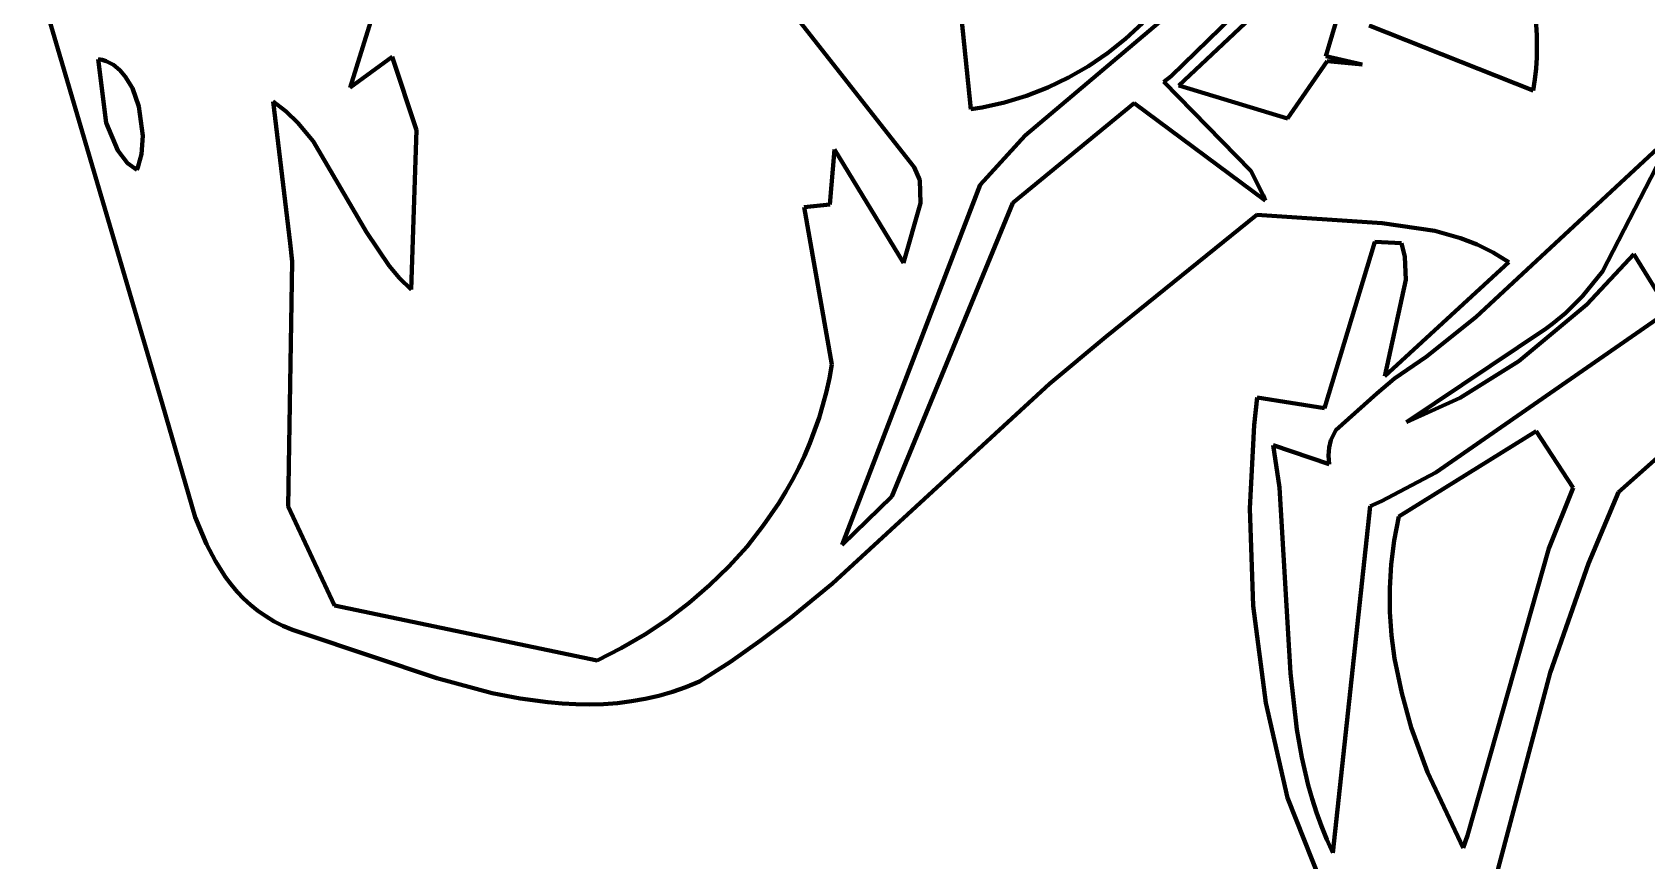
# Model space of a CAD drawing. Header units: millimetres. Extents: x 0 to 7.86, y 0 to 9.25.
# Drawn here: x 2.166 to 3.245, y 5.237 to 5.791 of the extents above; entities that cross this region are included whole.
import ezdxf

# ---------------------------------------------------------------- set-up
doc = ezdxf.new("R2010")
doc.units = ezdxf.units.MM
doc.layers.add('color#191919ff', color=7, linetype='CONTINUOUS', lineweight=100)
doc.layers.add('color#ffffffff', color=7, linetype='CONTINUOUS', lineweight=100)

msp = doc.modelspace()

# ---------------------------------------------------------------- linework, layer by layer
at = {"layer": 'color#191919ff'}
for p, q in [((3.0305, 5.7751), (3.0582, 5.8701)), ((3.0434, 5.8603), (2.9322, 5.7555)), ((2.2531, 5.5424), (2.1661, 5.8385)), ((2.7842, 5.8283), (2.7932, 5.7398)), ((2.927, 5.7618), (2.9889, 5.822)), ((2.3954, 5.8086), (2.3786, 5.7541)), ((2.9367, 5.8127), (2.8295, 5.7221)), ((3.1715, 5.7889), (3.1704, 5.8034)), ((2.7554, 5.7009), (2.6786, 5.7988)), ((2.8966, 5.7867), (2.9079, 5.7971)), ((3.0593, 5.7956), (3.1689, 5.7521)), ((2.8846, 5.7771), (2.8966, 5.7867)), ((3.1714, 5.7743), (3.1715, 5.7889)), ((2.2101, 5.7731), (2.2155, 5.7305)), ((2.2129, 5.7726), (2.2101, 5.7731)), ((2.2155, 5.7718), (2.2129, 5.7726)), ((2.2203, 5.7694), (2.2155, 5.7718)), ((2.3786, 5.7541), (2.4065, 5.7747)), ((2.4065, 5.7747), (2.4228, 5.7258)), ((2.8718, 5.7685), (2.8846, 5.7771)), ((3.0048, 5.7335), (3.0312, 5.7718)), ((3.0547, 5.7695), (3.0305, 5.7751)), ((3.0312, 5.7718), (3.0547, 5.7695)), ((3.1709, 5.767), (3.1714, 5.7743)), ((2.2246, 5.7659), (2.2203, 5.7694)), ((2.2283, 5.7616), (2.2246, 5.7659)), ((2.233, 5.7537), (2.2283, 5.7616)), ((2.8447, 5.7542), (2.8585, 5.7608)), ((2.8585, 5.7608), (2.8718, 5.7685)), ((2.9222, 5.7581), (2.927, 5.7618)), ((3.1701, 5.7596), (3.1709, 5.767)), ((2.2373, 5.7416), (2.233, 5.7537)), ((2.8304, 5.7486), (2.8447, 5.7542)), ((2.9804, 5.6984), (2.9222, 5.7581)), ((2.9322, 5.7555), (3.0048, 5.7335)), ((3.1689, 5.7521), (3.1701, 5.7596)), ((2.2399, 5.7219), (2.2373, 5.7416)), ((2.3358, 5.7381), (2.3271, 5.7448)), ((2.3271, 5.7448), (2.3384, 5.6501)), ((2.7932, 5.7398), (2.8008, 5.7409)), ((2.8008, 5.7409), (2.8157, 5.7442)), ((2.8157, 5.7442), (2.8304, 5.7486)), ((2.8212, 5.6771), (2.9023, 5.7438)), ((2.9023, 5.7438), (2.9899, 5.6787)), ((2.2155, 5.7305), (2.2233, 5.712)), ((2.3436, 5.7306), (2.3358, 5.7381)), ((2.3539, 5.7183), (2.3436, 5.7306)), ((2.239, 5.7096), (2.2399, 5.7219)), ((2.3895, 5.6576), (2.3539, 5.7183)), ((2.4228, 5.7258), (2.4193, 5.6191)), ((2.8295, 5.7221), (2.7994, 5.6891)), ((3.2153, 5.6313), (3.262, 5.7219)), ((2.2233, 5.712), (2.2298, 5.7037)), ((2.2369, 5.7016), (2.239, 5.7096)), ((2.6991, 5.6759), (2.7022, 5.7127)), ((2.7022, 5.7127), (2.7483, 5.6371)), ((3.2554, 5.7165), (3.1307, 5.6007)), ((2.2298, 5.7037), (2.236, 5.6992)), ((2.236, 5.6992), (2.2369, 5.7016)), ((2.7591, 5.6923), (2.7554, 5.7009)), ((2.9886, 5.6822), (2.9804, 5.6984)), ((2.7994, 5.6891), (2.7073, 5.4485)), ((2.7597, 5.6769), (2.7591, 5.6923)), ((2.6818, 5.6743), (2.6991, 5.6759)), ((2.7003, 5.5691), (2.6818, 5.6743)), ((2.7405, 5.4809), (2.8212, 5.6771)), ((2.7483, 5.6371), (2.7597, 5.6769)), ((2.9899, 5.6787), (2.9886, 5.6822)), ((2.9843, 5.6692), (2.8834, 5.5876)), ((3.0681, 5.6636), (2.9843, 5.6692)), ((3.1033, 5.6583), (3.0681, 5.6636)), ((2.4045, 5.6351), (2.3895, 5.6576)), ((3.1204, 5.6534), (3.1033, 5.6583)), ((3.1315, 5.6492), (3.1204, 5.6534)), ((2.3384, 5.6501), (2.3397, 5.638)), ((3.0296, 5.5398), (3.0631, 5.651)), ((3.0631, 5.651), (3.0809, 5.6502)), ((3.0809, 5.6502), (3.0832, 5.641)), ((3.1423, 5.6439), (3.1315, 5.6492)), ((3.1528, 5.6375), (3.1423, 5.6439)), ((3.2361, 5.6428), (3.2048, 5.6091)), ((3.2596, 5.6049), (3.2361, 5.6428)), ((2.3397, 5.638), (2.337, 5.4741)), ((2.4115, 5.6268), (2.4045, 5.6351)), ((3.0698, 5.5612), (3.1528, 5.6375)), ((3.0832, 5.641), (3.0838, 5.6256)), ((3.202, 5.6147), (3.2153, 5.6313)), ((2.4193, 5.6191), (2.4115, 5.6268)), ((3.0838, 5.6256), (3.0698, 5.5612)), ((3.1906, 5.6034), (3.202, 5.6147)), ((3.1307, 5.6007), (3.0975, 5.5742)), ((3.104, 5.4968), (3.2596, 5.6049)), ((3.2048, 5.6091), (3.1593, 5.5712)), ((3.1821, 5.5964), (3.1906, 5.6034)), ((2.8834, 5.5876), (2.8457, 5.5562)), ((3.0843, 5.5305), (3.1776, 5.5931)), ((3.1776, 5.5931), (3.1821, 5.5964)), ((2.6987, 5.56), (2.7003, 5.5691)), ((3.0975, 5.5742), (3.0763, 5.5598)), ((3.1593, 5.5712), (3.1202, 5.5469)), ((2.6967, 5.551), (2.6987, 5.56)), ((2.8457, 5.5562), (2.7008, 5.4228)), ((3.0763, 5.5598), (3.0646, 5.5496)), ((2.6944, 5.5422), (2.6967, 5.551)), ((2.9826, 5.5286), (2.9846, 5.5471)), ((2.9846, 5.5471), (3.0296, 5.5398)), ((3.0646, 5.5496), (3.0371, 5.5251)), ((3.1202, 5.5469), (3.0843, 5.5305)), ((2.275, 5.4671), (2.2531, 5.5424)), ((2.6918, 5.5335), (2.6944, 5.5422)), ((2.6856, 5.5164), (2.6888, 5.5249)), ((2.6888, 5.5249), (2.6918, 5.5335)), ((2.9796, 5.4728), (2.9826, 5.5286)), ((3.0371, 5.5251), (3.0338, 5.5185)), ((3.1709, 5.5246), (3.0793, 5.4675)), ((3.1956, 5.4866), (3.1709, 5.5246)), ((3.2771, 5.5293), (3.2259, 5.4837)), ((2.682, 5.5081), (2.6856, 5.5164)), ((3.0327, 5.5025), (2.9952, 5.5151)), ((2.9952, 5.5151), (2.9994, 5.4868)), ((3.0326, 5.5136), (3.0322, 5.5083)), ((3.0338, 5.5185), (3.0326, 5.5136)), ((2.6782, 5.5), (2.682, 5.5081)), ((3.0322, 5.5083), (3.0327, 5.5025)), ((2.6696, 5.4842), (2.674, 5.492)), ((2.674, 5.492), (2.6782, 5.5)), ((3.0676, 5.4778), (3.104, 5.4968)), ((2.665, 5.4765), (2.6696, 5.4842)), ((2.7073, 5.4485), (2.7405, 5.4809)), ((2.9994, 5.4868), (3.0069, 5.3628)), ((3.1794, 5.4462), (3.1956, 5.4866)), ((3.2259, 5.4837), (3.206, 5.436)), ((2.337, 5.4741), (2.3681, 5.408)), ((2.6548, 5.4616), (2.665, 5.4765)), ((2.9819, 5.4077), (2.9796, 5.4728)), ((3.0352, 5.2428), (3.0601, 5.4745)), ((3.0601, 5.4745), (3.0676, 5.4778)), ((2.2825, 5.4491), (2.275, 5.4671)), ((2.6437, 5.4475), (2.6548, 5.4616)), ((3.0793, 5.4675), (3.0761, 5.4514)), ((2.2885, 5.4377), (2.2825, 5.4491)), ((2.6316, 5.4341), (2.6437, 5.4475)), ((3.0761, 5.4514), (3.074, 5.4354)), ((2.2952, 5.427), (2.2885, 5.4377)), ((3.125, 5.2543), (3.1794, 5.4462)), ((2.299, 5.422), (2.2952, 5.427)), ((2.6187, 5.4215), (2.6316, 5.4341)), ((3.074, 5.4354), (3.0731, 5.4195)), ((3.206, 5.436), (3.1803, 5.363)), ((2.303, 5.4172), (2.299, 5.422)), ((2.3073, 5.4127), (2.303, 5.4172)), ((2.605, 5.4097), (2.6187, 5.4215)), ((2.7008, 5.4228), (2.6724, 5.3994)), ((3.0731, 5.4195), (3.0732, 5.4037)), ((2.3119, 5.4084), (2.3073, 5.4127)), ((2.3168, 5.4044), (2.3119, 5.4084)), ((2.3221, 5.4008), (2.3168, 5.4044)), ((2.3681, 5.408), (2.5435, 5.3713)), ((2.5906, 5.3987), (2.605, 5.4097)), ((2.9903, 5.343), (2.9819, 5.4077)), ((2.3277, 5.3974), (2.3221, 5.4008)), ((2.3336, 5.3944), (2.3277, 5.3974)), ((2.3399, 5.3917), (2.3336, 5.3944)), ((2.5755, 5.3887), (2.5906, 5.3987)), ((2.6724, 5.3994), (2.6528, 5.3845)), ((3.0732, 5.4037), (3.0744, 5.388)), ((2.3466, 5.3895), (2.3399, 5.3917)), ((2.4364, 5.3594), (2.3466, 5.3895)), ((2.5597, 5.3795), (2.5755, 5.3887)), ((2.6528, 5.3845), (2.6327, 5.3704)), ((3.0744, 5.388), (3.0764, 5.3725)), ((2.5435, 5.3713), (2.5597, 5.3795)), ((3.0764, 5.3725), (3.0811, 5.3494)), ((2.6327, 5.3704), (2.6119, 5.3572)), ((3.0069, 5.3628), (3.0111, 5.3251)), ((3.1803, 5.363), (3.1172, 5.1258)), ((2.4735, 5.3495), (2.4364, 5.3594)), ((2.5939, 5.3503), (2.5847, 5.3477)), ((2.6029, 5.3534), (2.5939, 5.3503)), ((2.6119, 5.3572), (2.6029, 5.3534)), ((2.4921, 5.3459), (2.4735, 5.3495)), ((2.5107, 5.3433), (2.4921, 5.3459)), ((2.5201, 5.3424), (2.5107, 5.3433)), ((2.5294, 5.342), (2.5201, 5.3424)), ((2.5387, 5.3419), (2.5294, 5.342)), ((2.5479, 5.3421), (2.5387, 5.3419)), ((2.5572, 5.3428), (2.5479, 5.3421)), ((2.5664, 5.344), (2.5572, 5.3428)), ((2.5756, 5.3456), (2.5664, 5.344)), ((2.5847, 5.3477), (2.5756, 5.3456)), ((3.0048, 5.2795), (2.9903, 5.343)), ((3.0811, 5.3494), (3.0874, 5.3265)), ((3.0111, 5.3251), (3.0144, 5.3064)), ((3.0874, 5.3265), (3.0983, 5.2967)), ((3.0144, 5.3064), (3.0187, 5.2879)), ((3.0983, 5.2967), (3.1222, 5.2461)), ((3.0187, 5.2879), (3.0213, 5.2788)), ((3.061, 5.1382), (3.0048, 5.2795)), ((3.0213, 5.2788), (3.0242, 5.2697)), ((3.0242, 5.2697), (3.0275, 5.2606)), ((3.0275, 5.2606), (3.0311, 5.2517)), ((3.1222, 5.2461), (3.125, 5.2543)), ((3.0311, 5.2517), (3.0352, 5.2428))]:
    msp.add_line(p, q, dxfattribs=at)
at = {"layer": 'color#ffffffff'}
for p, q in [((3.0582, 5.8701), (3.0305, 5.7751)), ((2.9322, 5.7555), (3.0434, 5.8603)), ((2.1661, 5.8385), (2.2531, 5.5424)), ((2.7932, 5.7398), (2.7842, 5.8283)), ((2.9889, 5.822), (2.927, 5.7618)), ((2.3786, 5.7541), (2.3954, 5.8086)), ((2.8295, 5.7221), (2.9367, 5.8127)), ((3.1704, 5.8034), (3.1715, 5.7889)), ((2.6786, 5.7988), (2.7554, 5.7009)), ((2.9079, 5.7971), (2.8966, 5.7867)), ((3.1689, 5.7521), (3.0593, 5.7956)), ((2.8966, 5.7867), (2.8846, 5.7771)), ((3.1715, 5.7889), (3.1714, 5.7743)), ((2.2101, 5.7731), (2.2129, 5.7726)), ((2.2155, 5.7305), (2.2101, 5.7731)), ((2.2129, 5.7726), (2.2155, 5.7718)), ((2.2155, 5.7718), (2.2203, 5.7694)), ((2.4065, 5.7747), (2.3786, 5.7541)), ((2.4228, 5.7258), (2.4065, 5.7747)), ((2.8846, 5.7771), (2.8718, 5.7685)), ((3.0312, 5.7718), (3.0048, 5.7335)), ((3.0305, 5.7751), (3.0547, 5.7695)), ((3.0547, 5.7695), (3.0312, 5.7718)), ((3.1714, 5.7743), (3.1709, 5.767)), ((2.2203, 5.7694), (2.2246, 5.7659)), ((2.2246, 5.7659), (2.2283, 5.7616)), ((2.2283, 5.7616), (2.233, 5.7537)), ((2.8585, 5.7608), (2.8447, 5.7542)), ((2.8718, 5.7685), (2.8585, 5.7608)), ((2.927, 5.7618), (2.9222, 5.7581)), ((3.1709, 5.767), (3.1701, 5.7596)), ((2.233, 5.7537), (2.2373, 5.7416)), ((2.8447, 5.7542), (2.8304, 5.7486)), ((2.9222, 5.7581), (2.9804, 5.6984)), ((3.0048, 5.7335), (2.9322, 5.7555)), ((3.1701, 5.7596), (3.1689, 5.7521)), ((2.2373, 5.7416), (2.2399, 5.7219)), ((2.3384, 5.6501), (2.3271, 5.7448)), ((2.3271, 5.7448), (2.3358, 5.7381)), ((2.8008, 5.7409), (2.7932, 5.7398)), ((2.8157, 5.7442), (2.8008, 5.7409)), ((2.8304, 5.7486), (2.8157, 5.7442)), ((2.9023, 5.7438), (2.8212, 5.6771)), ((2.9899, 5.6787), (2.9023, 5.7438)), ((2.2233, 5.712), (2.2155, 5.7305)), ((2.3358, 5.7381), (2.3436, 5.7306)), ((2.3436, 5.7306), (2.3539, 5.7183)), ((2.2399, 5.7219), (2.239, 5.7096)), ((2.3539, 5.7183), (2.3895, 5.6576)), ((2.4193, 5.6191), (2.4228, 5.7258)), ((2.7994, 5.6891), (2.8295, 5.7221)), ((3.262, 5.7219), (3.2153, 5.6313)), ((2.2298, 5.7037), (2.2233, 5.712)), ((2.239, 5.7096), (2.2369, 5.7016)), ((2.7022, 5.7127), (2.6991, 5.6759)), ((2.7483, 5.6371), (2.7022, 5.7127)), ((3.1307, 5.6007), (3.2554, 5.7165)), ((2.236, 5.6992), (2.2298, 5.7037)), ((2.2369, 5.7016), (2.236, 5.6992)), ((2.7554, 5.7009), (2.7591, 5.6923)), ((2.9804, 5.6984), (2.9886, 5.6822)), ((2.7073, 5.4485), (2.7994, 5.6891)), ((2.7591, 5.6923), (2.7597, 5.6769)), ((2.6991, 5.6759), (2.6818, 5.6743)), ((2.6818, 5.6743), (2.7003, 5.5691)), ((2.8212, 5.6771), (2.7405, 5.4809)), ((2.7597, 5.6769), (2.7483, 5.6371)), ((2.9886, 5.6822), (2.9899, 5.6787)), ((2.8834, 5.5876), (2.9843, 5.6692)), ((2.9843, 5.6692), (3.0681, 5.6636)), ((3.0681, 5.6636), (3.1033, 5.6583)), ((2.3895, 5.6576), (2.4045, 5.6351)), ((3.1033, 5.6583), (3.1204, 5.6534)), ((3.1204, 5.6534), (3.1315, 5.6492)), ((2.3397, 5.638), (2.3384, 5.6501)), ((3.0631, 5.651), (3.0296, 5.5398)), ((3.0809, 5.6502), (3.0631, 5.651)), ((3.0832, 5.641), (3.0809, 5.6502)), ((3.1315, 5.6492), (3.1423, 5.6439)), ((3.1423, 5.6439), (3.1528, 5.6375)), ((3.2048, 5.6091), (3.2361, 5.6428)), ((3.2361, 5.6428), (3.2596, 5.6049)), ((2.337, 5.4741), (2.3397, 5.638)), ((2.4045, 5.6351), (2.4115, 5.6268)), ((3.1528, 5.6375), (3.0698, 5.5612)), ((3.0838, 5.6256), (3.0832, 5.641)), ((3.2153, 5.6313), (3.202, 5.6147)), ((2.4115, 5.6268), (2.4193, 5.6191)), ((3.0698, 5.5612), (3.0838, 5.6256)), ((3.202, 5.6147), (3.1906, 5.6034)), ((3.0975, 5.5742), (3.1307, 5.6007)), ((3.2596, 5.6049), (3.104, 5.4968)), ((3.1593, 5.5712), (3.2048, 5.6091)), ((3.1906, 5.6034), (3.1821, 5.5964)), ((2.8457, 5.5562), (2.8834, 5.5876)), ((3.1776, 5.5931), (3.0843, 5.5305)), ((3.1821, 5.5964), (3.1776, 5.5931)), ((2.7003, 5.5691), (2.6987, 5.56)), ((3.0763, 5.5598), (3.0975, 5.5742)), ((3.1202, 5.5469), (3.1593, 5.5712)), ((2.6987, 5.56), (2.6967, 5.551)), ((2.7008, 5.4228), (2.8457, 5.5562)), ((3.0646, 5.5496), (3.0763, 5.5598)), ((2.6967, 5.551), (2.6944, 5.5422)), ((2.9846, 5.5471), (2.9826, 5.5286)), ((3.0296, 5.5398), (2.9846, 5.5471)), ((3.0371, 5.5251), (3.0646, 5.5496)), ((3.0843, 5.5305), (3.1202, 5.5469)), ((2.2531, 5.5424), (2.275, 5.4671)), ((2.6944, 5.5422), (2.6918, 5.5335)), ((2.6888, 5.5249), (2.6856, 5.5164)), ((2.6918, 5.5335), (2.6888, 5.5249)), ((2.9826, 5.5286), (2.9796, 5.4728)), ((3.0338, 5.5185), (3.0371, 5.5251)), ((3.0793, 5.4675), (3.1709, 5.5246)), ((3.1709, 5.5246), (3.1956, 5.4866)), ((3.2259, 5.4837), (3.2771, 5.5293)), ((2.6856, 5.5164), (2.682, 5.5081)), ((2.9994, 5.4868), (2.9952, 5.5151)), ((2.9952, 5.5151), (3.0327, 5.5025)), ((3.0322, 5.5083), (3.0326, 5.5136)), ((3.0326, 5.5136), (3.0338, 5.5185)), ((2.682, 5.5081), (2.6782, 5.5)), ((3.0327, 5.5025), (3.0322, 5.5083)), ((2.674, 5.492), (2.6696, 5.4842)), ((2.6782, 5.5), (2.674, 5.492)), ((3.104, 5.4968), (3.0676, 5.4778)), ((2.6696, 5.4842), (2.665, 5.4765)), ((2.7405, 5.4809), (2.7073, 5.4485)), ((3.0069, 5.3628), (2.9994, 5.4868)), ((3.1956, 5.4866), (3.1794, 5.4462)), ((3.206, 5.436), (3.2259, 5.4837)), ((2.3681, 5.408), (2.337, 5.4741)), ((2.665, 5.4765), (2.6548, 5.4616)), ((2.9796, 5.4728), (2.9819, 5.4077)), ((3.0601, 5.4745), (3.0352, 5.2428)), ((3.0676, 5.4778), (3.0601, 5.4745)), ((2.275, 5.4671), (2.2825, 5.4491)), ((2.6548, 5.4616), (2.6437, 5.4475)), ((3.0761, 5.4514), (3.0793, 5.4675)), ((2.2825, 5.4491), (2.2885, 5.4377)), ((2.6437, 5.4475), (2.6316, 5.4341)), ((3.074, 5.4354), (3.0761, 5.4514)), ((2.2885, 5.4377), (2.2952, 5.427)), ((3.1794, 5.4462), (3.125, 5.2543)), ((2.2952, 5.427), (2.299, 5.422)), ((2.6316, 5.4341), (2.6187, 5.4215)), ((3.0731, 5.4195), (3.074, 5.4354)), ((3.1803, 5.363), (3.206, 5.436)), ((2.299, 5.422), (2.303, 5.4172)), ((2.303, 5.4172), (2.3073, 5.4127)), ((2.6187, 5.4215), (2.605, 5.4097)), ((2.6724, 5.3994), (2.7008, 5.4228)), ((3.0732, 5.4037), (3.0731, 5.4195)), ((2.3073, 5.4127), (2.3119, 5.4084)), ((2.3119, 5.4084), (2.3168, 5.4044)), ((2.3168, 5.4044), (2.3221, 5.4008)), ((2.5435, 5.3713), (2.3681, 5.408)), ((2.605, 5.4097), (2.5906, 5.3987)), ((2.9819, 5.4077), (2.9903, 5.343)), ((2.3221, 5.4008), (2.3277, 5.3974)), ((2.3277, 5.3974), (2.3336, 5.3944)), ((2.3336, 5.3944), (2.3399, 5.3917)), ((2.5906, 5.3987), (2.5755, 5.3887)), ((2.6528, 5.3845), (2.6724, 5.3994)), ((3.0744, 5.388), (3.0732, 5.4037)), ((2.3399, 5.3917), (2.3466, 5.3895)), ((2.3466, 5.3895), (2.4364, 5.3594)), ((2.5755, 5.3887), (2.5597, 5.3795)), ((2.6327, 5.3704), (2.6528, 5.3845)), ((3.0764, 5.3725), (3.0744, 5.388)), ((2.5597, 5.3795), (2.5435, 5.3713)), ((3.0811, 5.3494), (3.0764, 5.3725)), ((2.6119, 5.3572), (2.6327, 5.3704)), ((3.0111, 5.3251), (3.0069, 5.3628)), ((3.1172, 5.1258), (3.1803, 5.363)), ((2.4364, 5.3594), (2.4735, 5.3495)), ((2.5847, 5.3477), (2.5939, 5.3503)), ((2.5939, 5.3503), (2.6029, 5.3534)), ((2.6029, 5.3534), (2.6119, 5.3572)), ((2.4735, 5.3495), (2.4921, 5.3459)), ((2.4921, 5.3459), (2.5107, 5.3433)), ((2.5107, 5.3433), (2.5201, 5.3424)), ((2.5201, 5.3424), (2.5294, 5.342)), ((2.5294, 5.342), (2.5387, 5.3419)), ((2.5387, 5.3419), (2.5479, 5.3421)), ((2.5479, 5.3421), (2.5572, 5.3428)), ((2.5572, 5.3428), (2.5664, 5.344)), ((2.5664, 5.344), (2.5756, 5.3456)), ((2.5756, 5.3456), (2.5847, 5.3477)), ((2.9903, 5.343), (3.0048, 5.2795)), ((3.0874, 5.3265), (3.0811, 5.3494)), ((3.0144, 5.3064), (3.0111, 5.3251)), ((3.0983, 5.2967), (3.0874, 5.3265)), ((3.0187, 5.2879), (3.0144, 5.3064)), ((3.1222, 5.2461), (3.0983, 5.2967)), ((3.0213, 5.2788), (3.0187, 5.2879)), ((3.0048, 5.2795), (3.061, 5.1382)), ((3.0242, 5.2697), (3.0213, 5.2788)), ((3.0275, 5.2606), (3.0242, 5.2697)), ((3.0311, 5.2517), (3.0275, 5.2606)), ((3.125, 5.2543), (3.1222, 5.2461)), ((3.0352, 5.2428), (3.0311, 5.2517))]:
    msp.add_line(p, q, dxfattribs=at)

doc.saveas('drawing.dxf')
